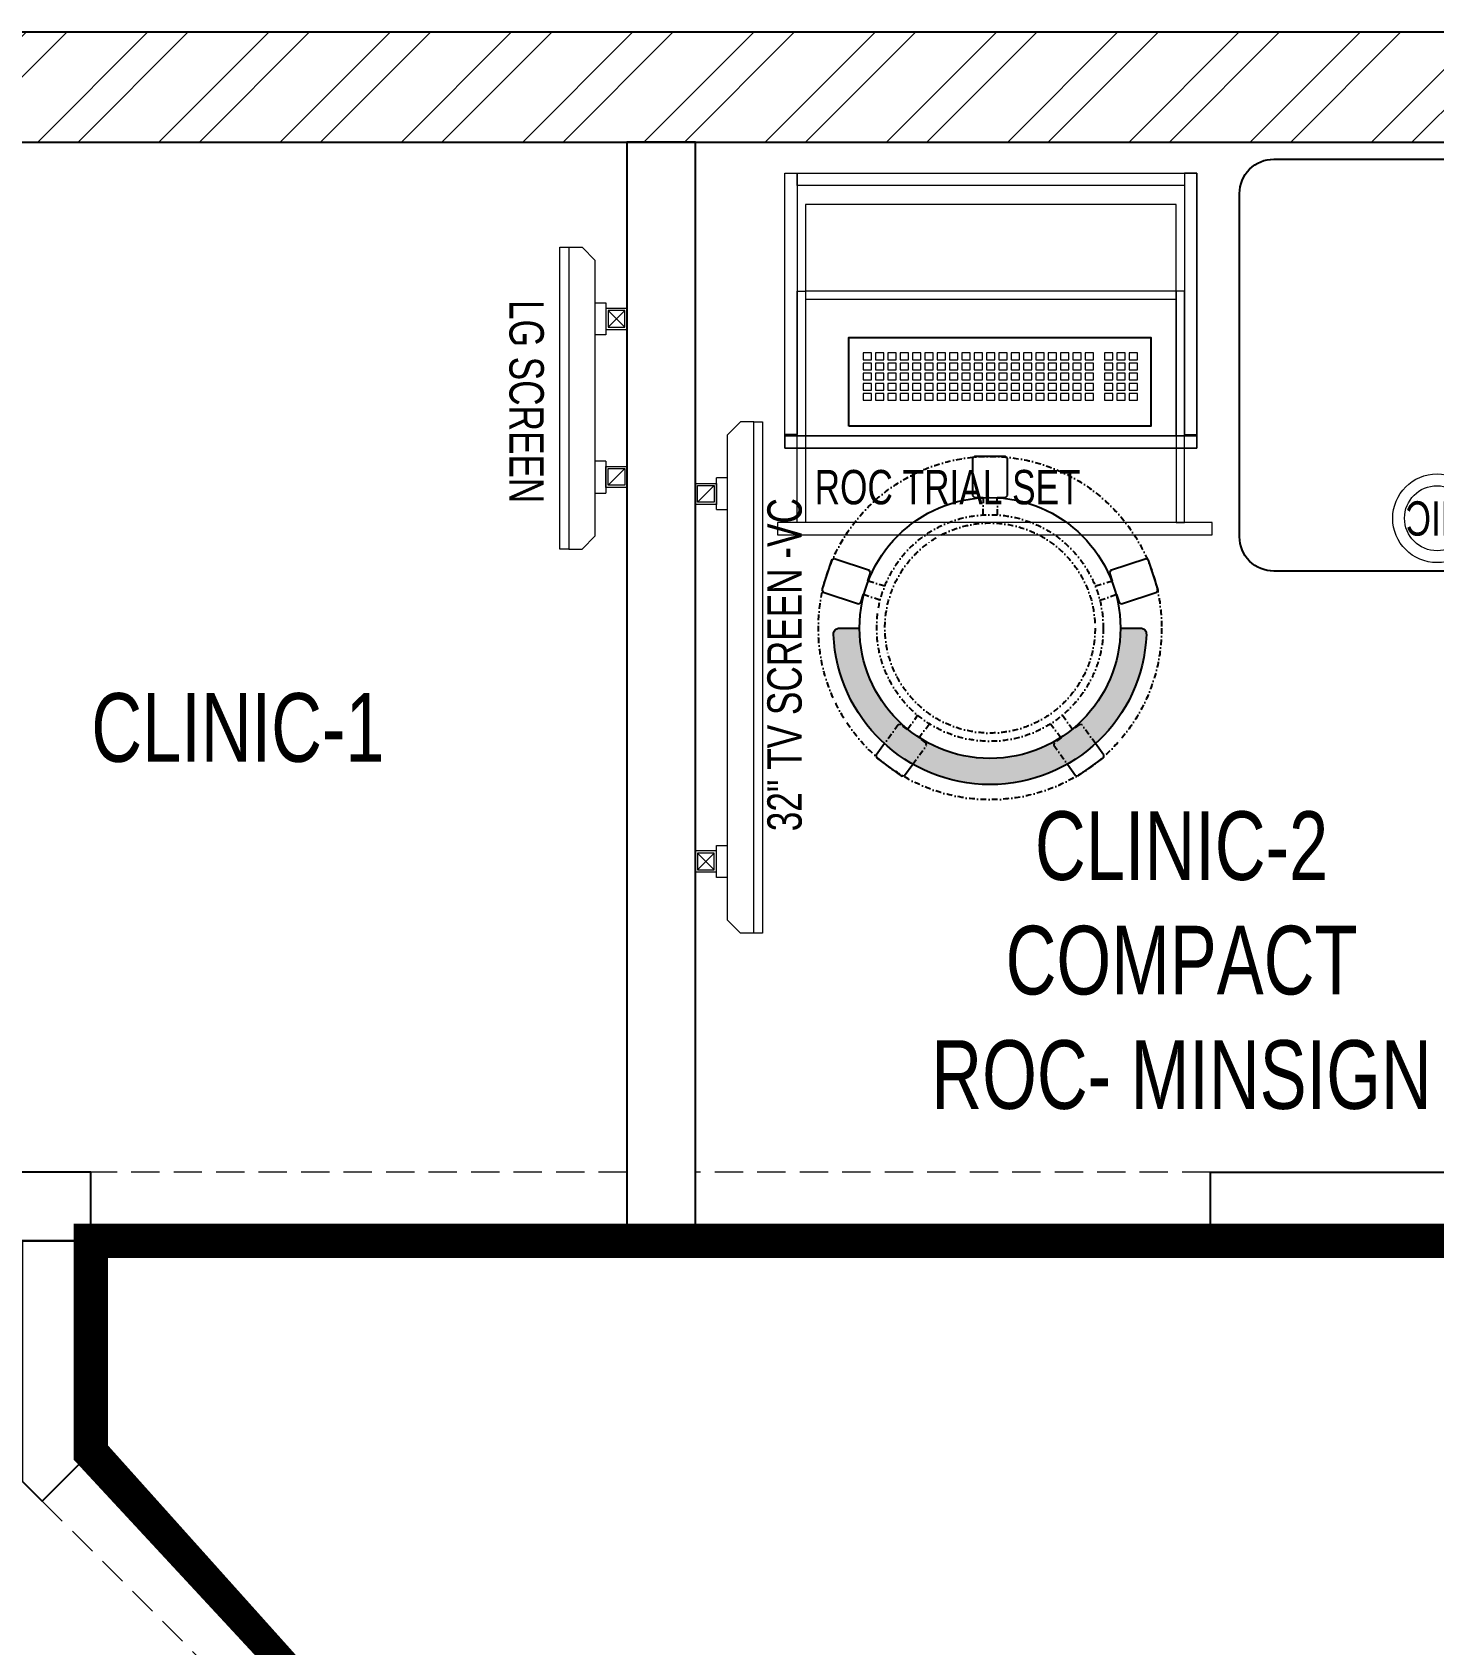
# Model space of a CAD drawing. Header units: feet. Extents: x 6878908 to 6889681, y -5585567 to -5569541.
# Drawn here: x 6883363 to 6885404, y -5571890 to -5569541 of the extents above; entities that cross this region are included whole.
import ezdxf

# ---------------------------------------------------------------- set-up
doc = ezdxf.new("R2010")
doc.units = ezdxf.units.FT
doc.header["$LTSCALE"] = 33
doc.header["$MEASUREMENT"] = 0
for name, pattern in [('a_p6_plan_L18$0$HIDDEN', [0.375, 0.25, -0.125]), ('ACAD_ISO03W100', [30, 12, -18]), ('DASHDOT2', [0.5, 0.25, -0.125, 0, -0.125]), ('HIDDEN', [9.524999999999995, 6.349999999999997, -3.174999999999998])]:
    doc.linetypes.add(name, pattern=pattern)
doc.layers.add('A-WALL', color=1, linetype='Continuous')
doc.layers.add('PDF_Geometry', color=7, linetype='Continuous')
for name, color, linetype, lineweight in [('Floor-Unit', 1, 'Continuous', 13), ('HATCH', 9, 'Continuous', 9), ('LENS-DIM', 252, 'Continuous', 5), ('LENS-FURNITURE', 13, 'Continuous', 9), ('LENS-PARTITION', 21, 'Continuous', 25), ('LENS-TEXT', 31, 'Continuous', 5), ('LENS_CURTAIN', 5, 'a_p6_plan_L18$0$HIDDEN', 9), ('LK-EQPMT', 3, 'Continuous', 18), ('LK-IT', 3, 'Continuous', 18), ('LK-TILES FINISH', 251, 'Continuous', 5), ('LN-ELEVATION-1', 81, 'Continuous', 25), ('LN-ELEVATION-2', 103, 'Continuous', 20), ('LN-HATCH', 251, 'Continuous', 0), ('TV', 92, 'Continuous', 18)]:
    doc.layers.add(name, color=color, linetype=linetype, lineweight=lineweight)
doc.styles.add('LK TXT', font='GILC____.TTF', dxfattribs={"height": 100})
doc.styles.get("Standard").update_dxf_attribs({"font": 'GILC____.TTF'})

# ---------------------------------------------------------------- blocks, each defined once
blk = doc.blocks.new('A$C6595be2a')
at = {"layer": 'LN-HATCH'}
h = blk.add_hatch(dxfattribs=at)
h.set_pattern_fill('ANSI32', color=256, scale=333, angle=180)
h.set_pattern_definition([(225, (-7170828.59730613, 5284752.689667227), (88.29995930067012, -88.29995930067015), []), (225, (-7170887.463945565, 5284752.689667227), (88.29995930067012, -88.29995930067015), [])])
h.paths.add_polyline_path([(-4213, 12586), (-4373, 12586), (-4373, -2895.837976916693), (-4213, -2895.837976916693), (-4213, 9637), (-3936, 9637), (-3936, 9797), (-4213, 9797), (-4213, 10649), (-3864.500000000001, 10649), (-3864.500000000001, 10799), (-4213, 10799), (-4213, 12426), (-3066, 12426), (-3066, 11493), (-2906, 11493), (-2906, 12426), (3000, 12426), (3000, 11493), (3160, 11493), (3160, 12426), (4307, 12426), (4307, 10799), (3958.5, 10799), (3958.5, 10649), (4307, 10649), (4307, 9797), (4030, 9797), (4030, 9637), (4307, 9637), (4307, -2895.837976916693), (4467, -2895.837976916693), (4467, 9797), (4467, 12586), (4307, 12586)])
h.paths.add_polyline_path([(-27, 8736), (796, 8736), (796, 9616), (-27, 9616)], flags=17)
h.paths.add_polyline_path([(-3066, 10799), (-3414.5, 10799), (-3414.5, 10649), (-3066, 10649), (-3066, 9797), (-3329, 9797), (-3329, 9637), (-2906, 9637), (-2906, 10838), (-3066, 10838)], flags=17)
h.paths.add_polyline_path([(3160, 10799), (3508.5, 10799), (3508.5, 10649), (3160, 10649), (3160, 9797), (3423, 9797), (3423, 9637), (3000, 9637), (3000, 10838), (3160, 10838)], flags=17)
h.paths.add_polyline_path([(710, -2738), (710, -3439.837976916693), (10, -3439.837976916693), (10, -2449), (710, -2449)])
h.paths.add_polyline_path([(0, 1959), (553, 1959), (553, 2619), (0, 2619)])
at = {"layer": 'A-WALL'}
for points in [[(-4213, -2895.837976916693), (-4213, 9637), (-3936, 9637), (-3936, 9797), (-4213, 9797), (-4213, 10649), (-3864.500000000001, 10649), (-3864.500000000001, 10799), (-4213, 10799), (-4213, 12426), (-3066, 12426), (-3066, 11493), (-2906, 11493), (-2906, 12426), (3000, 12426)], [(4467, -2895.837976916693), (4467, 9797), (4467, 12586), (4307, 12586), (-4213, 12586), (-4373, 12586), (-4373, -2895.837976916693)]]:
    blk.add_lwpolyline(points, dxfattribs=at)
blk = doc.blocks.new('CLINIC SCREEN')
at = {"layer": 'TV'}
for p, q in [((-103.1090284836336, 42.85441964946222), (-127.4114311772946, 18.55201695591665)), ((-127.4114311772946, 42.85441964946222), (-103.1090284836336, 18.55201695591665)), ((102.7052824410566, 42.85441964946222), (127.007685134602, 18.55201695591665))]:
    blk.add_line(p, q, dxfattribs=at)
at = {"layer": 'TV', "ltscale": 12}
for p, q in [((-220.0000000000082, -19.41163062257681), (-200.5883693773149, 0)), ((200.5883693773149, 0), (-200.5883693773149, 0)), ((-138.5315413423604, 0), (-138.5315413423604, 15.514207008644)), ((-138.5315413423604, 15.514207008644), (-91.98892031613741, 15.514207008644)), ((-91.98892031613741, 15.514207008644), (-91.98892031613741, 0)), ((91.98892031610741, 15.514207008644), (91.98892031610741, 0)), ((91.98892031610741, 15.514207008644), (138.5315413423595, 15.514207008644)), ((138.5315413423595, 0), (138.5315413423595, 15.514207008644)), ((219.9999999999918, -19.41163062257681), (200.5883693773149, 0)), ((-220.0000000000082, -38.82326124538668), (-220.0000000000082, -19.41163062257681)), ((219.9999999999918, -38.82326124538668), (219.9999999999918, -19.41163062257681))]:
    blk.add_line(p, q, dxfattribs=at)
at = {"layer": 'TV'}
for points in [[(-130.4492315140169, 15.51421661919448), (-100.0712281470269, 15.51421661919448), (-100.0712281470269, 45.89221998606814), (-130.4492315140169, 45.89221998606814)], [(-127.4114311772946, 18.55201695591665), (-103.1090284836336, 18.55201695591665), (-103.1090284836336, 42.85441964946222), (-127.4114311772946, 42.85441964946222)], [(130.0454854713243, 15.51421661919448), (99.66748210433435, 15.51421661919448), (99.66748210433435, 45.89221998606814), (130.0454854713243, 45.89221998606814)], [(127.007685134602, 18.55201695591665), (102.7052824410566, 18.55201695591665), (102.7052824410566, 42.85441964946222), (127.007685134602, 42.85441964946222)]]:
    blk.add_lwpolyline(points, close=True, dxfattribs=at)
at = {"layer": 'TV', "ltscale": 12}
blk.add_lwpolyline([(-220.0000000000082, -51.71278328332107), (-220.0000000000082, -38.82326124538668), (219.9999999999918, -38.82326124538668), (219.9999999999918, -51.71278328332107)], close=True, dxfattribs=at)
at = {"layer": 'Floor-Unit', "color": 0, "ltscale": 2, "insert": (5.199680584678389, -100.4085774972336), "char_height": 50, "attachment_point": 5}
blk.add_mtext_dynamic_manual_height_columns('LG SCREEN', width=466.4796511627907, gutter_width=12.5, heights=[0], dxfattribs=at)
blk = doc.blocks.new('MOROTISED TABLE-TRIAL SET 950x600')
at = {"layer": 'PDF_Geometry', "lineweight": 25}
blk.add_lwpolyline([(415.5923622683621, 2.18279e-11), (550.0003704861738, 2.18279e-11, 0.4142524001247118), (599.9958994225599, 50.00260162355697), (599.9958994225599, 899.9973678589085, 0.4142518501714829), (550.0003704861738, 950.0000000000218), (50.00260613718999, 950.0000000000218, 0.4142929195148918), (4.605390131e-07, 899.9973678589085), (4.605390131e-07, 50.00260162355697, 0.414163635492108), (50.00260613718999, 2.18279e-11), (415.5923622683621, 2.18279e-11)], format="xyb", dxfattribs=at)
blk = doc.blocks.new('TRIAL SET ROC')
at = {"layer": 'LENS-DIM', "ltscale": 0.5}
for points in [[(-400.3652351796627, -364.3162249757442), (-430.3652351796626, -364.3162249757442)], [(169.6347648203373, -364.3162249757442), (139.6347648203373, -364.3162249757442)]]:
    blk.add_lwpolyline(points, dxfattribs=at)
at = {"layer": 'LENS-FURNITURE'}
blk.add_lwpolyline([(-430.3652351796626, 18), (169.6347648203373, 18), (169.6347648203373, -382.3162249757443), (-430.3652351796626, -382.3162249757443)], close=True, dxfattribs=at)
at = {"layer": 'LENS-FURNITURE', "color": 146}
for points in [[(-412.3652351796627, -153.6065521437457), (-400.3652351796627, -153.6065521437457), (-400.3652351796628, -490.6065521437458), (-412.3652351796627, -490.6065521437458)], [(139.6347648203373, -153.6065521437458), (-400.3652351796627, -153.6065521437457), (-400.3652351796627, -165.6065521437457), (139.6347648203373, -165.6065521437458)], [(151.6347648203373, -153.6065521437458), (139.6347648203373, -153.6065521437458), (139.6347648203372, -490.6065521437458), (151.6347648203373, -490.6065521437458)], [(192.1347648203373, -490.6065521437458), (-440.8652351796627, -490.6065521437458), (-440.8652351796627, -508.6065521437458), (192.1347648203373, -508.6065521437458)]]:
    blk.add_lwpolyline(points, close=True, dxfattribs=at)
at = {"layer": 'LN-ELEVATION-2'}
for points in [[(-430.3652351796626, 18), (-412.3652351796627, 18), (-412.3652351796627, -362.3162249757442), (-430.3652351796626, -362.3162249757442)], [(-412.3652351796627, 18), (151.6347648203373, 18), (151.6347648203373, 0), (-412.3652351796627, 0)], [(169.6347648203373, 18), (151.6347648203373, 18), (151.6347648203373, -362.3162249757442), (169.6347648203373, -362.3162249757442)], [(169.6347648203373, -364.3162249757442), (-430.3652351796626, -364.3162249757442), (-430.3652351796626, -382.3162249757443), (169.6347648203373, -382.3162249757443)], [(169.6347648203373, -382.3162249757443), (-430.3652351796626, -382.3162249757443), (-430.3652351796626, -364.3162249757442), (169.6347648203373, -364.3162249757442)]]:
    blk.add_lwpolyline(points, close=True, dxfattribs=at)
at = {"layer": 'LN-ELEVATION-2', "linetype": 'HIDDEN', "ltscale": 100}
blk.add_lwpolyline([(-400.3652351796627, -364.3162249757442), (139.6347648203373, -364.3162249757442), (139.6347648203373, -27.35909500904381), (-400.3652351796627, -27.35909500904381)], close=True, dxfattribs=at)
at = {"insert": (-386.8645105547048, -414.1468168679739), "char_height": 50, "attachment_point": 1}
blk.add_mtext_dynamic_manual_height_columns('ROC TRIAL SET', width=625.228464345434, gutter_width=500, heights=[0], dxfattribs=at)
blk = doc.blocks.new('*U23')
at = {"layer": 'LK-EQPMT', "ltscale": 12}
blk.add_lwpolyline([(5.986879315214991, 4.914598100478997), (-5.986879315214991, 4.914598100478997), (-5.986879315214991, -4.914598100478997), (5.986879315214991, -4.914598100478997)], close=True, dxfattribs=at)
blk = doc.blocks.new('*U24')
at = {"color": 0, "linetype": 'ByBlock', "lineweight": -2}
for p in [(0, 0), (17.96063794564497, 0), (35.92127589128995, 0), (53.88191383693492, 0), (71.8425517825799, 0), (89.80318972822487, 0), (107.7638276738698, 0), (125.7244656195148, 0), (143.6851035651598, 0), (161.6457415108048, 0), (179.6063794564497, 0), (197.5670174020947, 0), (215.5276553477397, 0), (233.4882932933847, 0), (251.4489312390296, 0), (269.4095691846746, 0), (287.3702071303196, 0), (305.3308450759646, 0), (323.2914830216096, 0), (-9e-16, -14.74379430143699), (17.96063794564497, -14.74379430143699), (35.92127589128995, -14.74379430143699), (53.88191383693492, -14.74379430143699), (71.8425517825799, -14.74379430143699), (89.80318972822487, -14.74379430143699), (107.7638276738698, -14.74379430143699), (125.7244656195148, -14.74379430143699), (143.6851035651598, -14.74379430143699), (161.6457415108048, -14.74379430143699), (179.6063794564497, -14.74379430143699), (197.5670174020947, -14.74379430143699), (215.5276553477397, -14.74379430143699), (233.4882932933847, -14.74379430143699), (251.4489312390296, -14.74379430143699), (269.4095691846746, -14.74379430143699), (287.3702071303196, -14.74379430143699), (305.3308450759646, -14.74379430143699), (323.2914830216096, -14.74379430143699), (-1.8e-15, -29.48758860287398), (-2.7e-15, -44.23138290431096), (17.96063794564497, -29.48758860287398), (17.96063794564497, -44.23138290431096), (35.92127589128995, -29.48758860287398), (35.92127589128995, -44.23138290431096), (53.88191383693492, -29.48758860287398), (53.88191383693492, -44.23138290431096), (71.8425517825799, -29.48758860287398), (71.8425517825799, -44.23138290431096), (89.80318972822487, -29.48758860287398), (89.80318972822487, -44.23138290431096), (107.7638276738698, -29.48758860287398), (107.7638276738698, -44.23138290431096), (125.7244656195148, -29.48758860287398), (125.7244656195148, -44.23138290431096), (143.6851035651598, -29.48758860287398), (143.6851035651598, -44.23138290431096), (161.6457415108048, -29.48758860287398), (161.6457415108048, -44.23138290431096), (179.6063794564497, -29.48758860287398), (179.6063794564497, -44.23138290431096), (197.5670174020947, -29.48758860287398), (197.5670174020947, -44.23138290431096), (215.5276553477397, -29.48758860287398), (215.5276553477397, -44.23138290431096), (233.4882932933847, -29.48758860287398), (233.4882932933847, -44.23138290431096), (251.4489312390296, -29.48758860287398), (251.4489312390296, -44.23138290431096), (269.4095691846746, -29.48758860287398), (269.4095691846746, -44.23138290431096), (287.3702071303196, -29.48758860287398), (287.3702071303196, -44.23138290431096), (305.3308450759646, -29.48758860287398), (305.3308450759646, -44.23138290431096), (323.2914830216096, -29.48758860287398), (323.2914830216096, -44.23138290431096), (-3.6e-15, -58.97517720574795), (17.96063794564497, -58.97517720574795), (35.92127589128994, -58.97517720574795), (53.88191383693492, -58.97517720574795), (71.8425517825799, -58.97517720574795), (89.80318972822487, -58.97517720574795), (107.7638276738698, -58.97517720574795), (125.7244656195148, -58.97517720574795), (143.6851035651598, -58.97517720574795), (161.6457415108048, -58.97517720574795), (179.6063794564497, -58.97517720574795), (197.5670174020947, -58.97517720574795), (215.5276553477397, -58.97517720574795), (233.4882932933847, -58.97517720574795), (251.4489312390296, -58.97517720574795), (269.4095691846746, -58.97517720574795), (287.3702071303196, -58.97517720574795), (305.3308450759646, -58.97517720574795), (323.2914830216096, -58.97517720574795)]:
    blk.add_blockref('*U23', p, dxfattribs=at)
blk = doc.blocks.new('*U21')
at = {"layer": 'LK-EQPMT', "ltscale": 12}
blk.add_lwpolyline([(5.986879315214991, 4.914598100478997), (-5.986879315214991, 4.914598100478997), (-5.986879315214991, -4.914598100478997), (5.986879315214991, -4.914598100478997)], close=True, dxfattribs=at)
blk = doc.blocks.new('*U22')
at = {"color": 0, "linetype": 'ByBlock', "lineweight": -2}
for p in [(0, 0), (17.96063794564497, 0), (35.92127589128995, 0), (-9e-16, -14.74379430143699), (17.96063794564497, -14.74379430143699), (35.92127589128995, -14.74379430143699), (-1.8e-15, -29.48758860287398), (-2.7e-15, -44.23138290431096), (17.96063794564497, -29.48758860287398), (17.96063794564497, -44.23138290431096), (35.92127589128995, -29.48758860287398), (35.92127589128995, -44.23138290431096), (-3.6e-15, -58.97517720574795), (17.96063794564497, -58.97517720574795), (35.92127589128994, -58.97517720574795)]:
    blk.add_blockref('*U21', p, dxfattribs=at)
blk = doc.blocks.new('*U16')
at = {"ltscale": 12}
blk.add_lwpolyline([(8.040144996717572, 2.91038e-11), (8.040144996717572, 129.0940371821052), (448.0401449967176, 129.0940371821052), (448.0401449967176, 2.91038e-11)], close=True, dxfattribs=at)
for name, p in [('*U24', (35.16895717114949, 101.6202952143818)), ('*U22', (386.6121428576974, 101.6202952143818))]:
    blk.add_blockref(name, p)
blk = doc.blocks.new('MIC')
at = {"layer": 'LK-EQPMT', "ltscale": 12}
for radius in [64.54701859105262, 47.40596281792385]:
    blk.add_circle((234.5401449967176, 64.54701859102352), radius, dxfattribs=at)
at = {"layer": 'LK-EQPMT', "ltscale": 12, "insert": (233.2398255821317, 64.46170233917655), "char_height": 50, "attachment_point": 5}
blk.add_mtext_dynamic_manual_height_columns('MIC', width=466.4796511627907, gutter_width=12.5, heights=[0], dxfattribs=at)
blk = doc.blocks.new('32INCH VC FOR CLINIC')
at = {"layer": 'LK-EQPMT'}
for p, q in [((116.8909715171903, 152.5672029328125), (92.58856882341206, 128.264800239267)), ((92.58856882341206, 152.5672029328125), (116.8909715171903, 128.264800239267)), ((627.7052824404091, 152.5672029328125), (652.0076851341872, 128.264800239267))]:
    blk.add_line(p, q, dxfattribs=at)
at = {"layer": 'LK-EQPMT', "ltscale": 12}
for p, q in [((81.46845865808427, 109.7127832833503), (81.46845865808427, 125.2269902919943)), ((81.46845865808427, 125.2269902919943), (128.0110796838999, 125.2269902919943)), ((128.0110796838999, 125.2269902919943), (128.0110796838999, 109.7127832833503)), ((616.9889203161001, 125.2269902919943), (616.9889203161001, 109.7127832833503)), ((616.9889203161001, 125.2269902919943), (663.5315413419156, 125.2269902919943)), ((663.5315413419156, 109.7127832833503), (663.5315413419156, 125.2269902919943)), ((0, 90.30115266077335), (19.41163062304258, 109.7127832833503)), ((725.5883693769574, 109.7127832833503), (19.41163062304258, 109.7127832833503)), ((745, 90.30115266077335), (725.5883693769574, 109.7127832833503)), ((0, 70.88952203796362), (0, 90.30115266077335)), ((745, 70.88952203796362), (745, 90.30115266077335))]:
    blk.add_line(p, q, dxfattribs=at)
at = {"layer": 'LK-EQPMT'}
for points in [[(89.55076848529278, 125.2269999025447), (119.9287718534469, 125.2269999025447), (119.9287718534469, 155.6050032694184), (89.55076848529278, 155.6050032694184)], [(92.58856882341206, 128.264800239267), (116.8909715171903, 128.264800239267), (116.8909715171903, 152.5672029328125), (92.58856882341206, 152.5672029328125)], [(655.0454854704439, 125.2269999025447), (624.6674821041522, 125.2269999025447), (624.6674821041522, 155.6050032694184), (655.0454854704439, 155.6050032694184)], [(652.0076851341872, 128.264800239267), (627.7052824404091, 128.264800239267), (627.7052824404091, 152.5672029328125), (652.0076851341872, 152.5672029328125)]]:
    blk.add_lwpolyline(points, close=True, dxfattribs=at)
at = {"layer": 'LK-EQPMT', "ltscale": 12}
blk.add_lwpolyline([(0, 58.0000000000291), (0, 70.88952203796362), (745, 70.88952203796362), (745, 58.0000000000291)], close=True, dxfattribs=at)
at = {"layer": 'LENS-TEXT', "color": 0, "ltscale": 2, "insert": (391.1996805854142, 25.6359011628374), "char_height": 50, "attachment_point": 5}
blk.add_mtext_dynamic_manual_height_columns('32" TV SCREEN -VC', width=466.4796511627907, gutter_width=12.5, heights=[0], dxfattribs=at)
blk = doc.blocks.new('DR STOOL')
at = {"layer": 'HATCH'}
h = blk.add_hatch(dxfattribs=at)
h.set_pattern_fill('ANSI36', color=250, angle=-90.00000000000001)
h.set_pattern_definition([(315, (-227.8099174643867, 917.3997257252777), (6.173926083235043, -1.683798022700468), [7.9375, -1.587499999999999, 0, -1.587499999999999])])
edge = h.paths.add_edge_path()
edge.add_line((-190.0000000041909, 4.511094e-10), (-218.6899174675346, 4.511094e-10))
edge.add_arc((-218.6899174670689, 9.120000000388245), 9.119999999940092, 177.6119845363388, 269.9999999996136, ccw=False)
edge.add_arc((-1.8626451e-09, 3.565219e-10), 228.000000002257, 2.3880154632688004, 177.6119845367313, ccw=False)
edge.add_arc((218.6899174633436, 9.120000000497384), 9.120000000051716, -90.00000000034493, 2.3880154629299, ccw=False)
edge.add_line((218.6899174633436, 4.511094e-10), (190, 4.511094e-10))
edge.add_arc((-1.8626451e-09, 4.511094e-10), 190.000000001979, -1.27e-14, 180)
at = {"layer": 'LN-ELEVATION-1', "color": 1, "ltscale": 100}
for p, q in [((-128.6221585394814, 215.4841044476634), (-165.2704676063731, 189.0243927398114)), ((-124.7228340068832, 214.8545704018979), (-128.6221585394814, 215.4841044476634)), ((-112.6981821293011, 198.1996966340157), (-124.7228340068832, 214.8545704018979)), ((124.7553772013634, 214.9803744515593), (112.5488144652918, 198.2845540212292)), ((128.7014972954057, 215.5933048763618), (124.7553772013634, 214.9803744515593)), ((128.7014972954057, 215.5933048763618), (124.7553772013634, 214.9803744515593)), ((165.1911288509145, 188.915192311113), (128.7014972954057, 215.5933048763618)), ((165.1911288509145, 188.915192311113), (128.7014972954057, 215.5933048763618)), ((-165.2704676063731, 189.0243927398114), (-165.9069543029182, 185.0820035930228)), ((165.7973639420234, 185.0121775862135), (165.1911288509145, 188.915192311113)), ((165.7973639420234, 185.0121775862135), (165.1911288509145, 188.915192311113)), ((-165.9069543029182, 185.0820035930228), (-153.8003208162263, 168.3135803133482)), ((153.6734594982117, 168.4294150282658), (165.7973639420234, 185.0121775862135)), ((-191.2928382232785, -35.45407700946089), (-242.9550312487409, -52.24013893969095)), ((-187.9259491492994, -37.1695928365807), (-191.2928382232785, -35.45407700946089)), ((-184.1424400564283, -48.81403796559607), (-187.9259491492994, -37.1695928365807)), ((188.0651108901948, -36.96233201187715), (184.0504167033359, -49.19388854173303)), ((191.3981811110861, -35.27656588272658), (188.0651108901948, -36.96233201187715)), ((243.0100176925771, -52.21682526778022), (191.3981811110861, -35.27656588272658)), ((-242.9550312487409, -52.24013893969095), (-244.7482102331705, -55.75945052818861)), ((-244.7482102331705, -55.75945052818861), (-230.7800458371639, -98.74904560100549)), ((-173.8639617776498, -80.4479453730819), (-177.8421125086024, -68.2044548037811)), ((177.6922140880488, -68.56540505095472), (173.8739495249465, -80.1985000452405)), ((230.715890809428, -98.7280946081737), (244.8123673382215, -55.78040257930116)), ((244.8123673382215, -55.78040257930116), (243.0100176925771, -52.21682526778022)), ((-227.2218665438704, -100.5620286722478), (-175.5596735184081, -83.7759667420105)), ((-175.5596735184081, -83.7759667420105), (-173.8639617776498, -80.4479453730819)), ((173.8739495249465, -80.1985000452405), (175.5794035866856, -83.5704969359358)), ((175.5794035866856, -83.5704969359358), (227.1912401677109, -100.5107563209894)), ((-230.7800458371639, -98.74904560100549), (-227.2218665438704, -100.5620286722478)), ((227.1912401677109, -100.5107563209894), (230.715890809428, -98.7280946081737)), ((-22.72193054761737, -190.2142363802995), (-25.39390889601782, -192.886214728569)), ((-25.39390889601782, -192.886214728569), (-25.39390889601782, -247.2070584567482)), ((-10.47823652112856, -190.2142363802995), (-22.72193054761737, -190.2142363802995)), ((22.78362171910703, -190.2142363802995), (9.910054048988968, -190.2142363802995)), ((25.42475448176265, -192.8553691428751), (22.78362171910703, -190.2142363802995)), ((25.42475448176265, -247.1762128710543), (25.42475448176265, -192.8553691428751)), ((-25.39390889601782, -247.2070584567482), (-22.60096735274419, -250)), ((-22.60096735274419, -250), (22.60096735274419, -250)), ((22.60096735274419, -250), (25.42475448176265, -247.1762128710543))]:
    blk.add_line(p, q, dxfattribs=at)
at = {"layer": 'LN-ELEVATION-1', "linetype": 'DASHDOT2'}
for p, q in [((-92.92521573789418, 170.8129362839827), (-112.6981821293011, 198.1996966340157)), ((112.5488144652918, 198.2845540212292), (92.69529851106927, 171.1294289919315)), ((-153.8003208162263, 168.3135803133482), (-134.1093360339291, 141.0403694751003)), ((-103.4542870586738, 159.9154408004979), (-93.52748446213081, 167.0824927485227)), ((-93.52748446213081, 167.0824927485227), (-92.92521573789418, 170.8129362839827)), ((92.69529851106927, 171.1294289919315), (93.26858203159645, 167.4385604566923)), ((93.26858203159645, 167.4385604566923), (103.6608748426661, 159.8406005539291)), ((133.7372852512635, 141.1612321265929), (153.6734594982117, 168.4294150282658)), ((-134.1093360339291, 141.0403694751003), (-130.4219571123831, 140.4450534014686)), ((-130.4219571123831, 140.4450534014686), (-119.9844727469608, 147.9808124662595)), ((-119.9844727469608, 147.9808124662595), (-105.3687285655178, 126.9741353208374)), ((-88.15393704269081, 139.4771787207864), (-103.4542870586738, 159.9154408004979)), ((103.6608748426661, 159.8406005539291), (88.19885099539533, 139.4487815762331)), ((105.4096150295809, 126.94019481352), (120.1194891873747, 147.8074627162714)), ((120.1194891873747, 147.8074627162714), (130.0033113472163, 140.5812532722048)), ((130.0033113472163, 140.5812532722048), (133.7372852512635, 141.1612321265929)), ((-159.954806596972, -40.49024384317454), (-184.1424400564283, -48.81403796559607)), ((184.0504167033359, -49.19388854173303), (159.8786162491887, -40.79004861696012)), ((-177.8421125086024, -68.2044548037811), (-153.4148110738024, -60.73628028803068)), ((153.3006618716754, -61.02382378749462), (177.6922140880488, -68.56540505095472)), ((-10.92024635523557, -164.6382343793375), (-10.47823652112856, -190.2142363802995)), ((9.910054048988968, -190.2142363802995), (10.35584833659231, -164.674698740353))]:
    blk.add_line(p, q, dxfattribs=at)
at = {"layer": 'LN-ELEVATION-1', "color": 1, "ltscale": 100}
blk.add_lwpolyline([(-190.0000000023283, 0), (-218.6899174656719, 0, -0.4264743413925903), (-227.8019973598421, 9.5, -0.959166304662544), (227.8019973593764, 9.5, -0.4264743413925903), (218.6899174647406, 0), (190.0000000013969, 0)], format="xyb", dxfattribs=at)
at = {"layer": 'LN-ELEVATION-1', "linetype": 'DASHDOT2'}
for radius in [250, 165, 153]:
    blk.add_circle((0, 0), radius, dxfattribs=at)
at = {"layer": 'LN-ELEVATION-1', "color": 1, "ltscale": 100}
blk.add_circle((0, 0), 190, dxfattribs=at)

msp = doc.modelspace()

# ---------------------------------------------------------------- linework, layer by layer
at = {"layer": 'LENS-DIM', "color": 2}
msp.add_lwpolyline([(6879721.599625484, -5584863.337536768), (6879721.599625484, -5572490.418548309), (6881028.599625483, -5572490.418548309), (6881028.599625483, -5571289.418548309), (6880868.599625483, -5571289.418548309), (6880868.599625483, -5571328.41854831), (6879721.599625484, -5571328.41854831), (6879721.599625484, -5569701.418548309), (6880800.543015997, -5569701.418548309), (6880868.599625483, -5569701.418548309), (6880868.599625483, -5570634.418548308), (6881028.599624995, -5570634.418524996), (6881028.599624995, -5569701.418548309), (6886934.599625483, -5569701.418548309)], dxfattribs=at)
at = {"layer": 'LENS-PARTITION'}
for points in [[(6884228.599625483, -5571301.418548309), (6884328.599625483, -5571301.418548309), (6884328.599625483, -5569701.418548309), (6884228.599625483, -5569701.418548309)], [(6883447.98021771, -5571201.41854831), (6881778.599625484, -5571201.41854831), (6881778.599625484, -5571301.418548309), (6883447.98021771, -5571301.418548309)], [(6885078.599625483, -5571201.41854831), (6886184.599625484, -5571201.41854831), (6886184.599625484, -5571301.418548309), (6885078.599625483, -5571301.418548309)], [(6883447.98021771, -5571301.418548309), (6883347.980217711, -5571301.418548309), (6883347.980217711, -5571651.418548309), (6883377.26953959, -5571680.707870188), (6883447.98021771, -5571609.99719207)]]:
    msp.add_lwpolyline(points, close=True, dxfattribs=at)
at = {"layer": 'LENS_CURTAIN', "ltscale": 5}
for points in [[(6883447.98021771, -5571301.418548309), (6884228.599625483, -5571301.418548309), (6884228.599625483, -5571201.41854831), (6883447.98021771, -5571201.41854831)], [(6884328.599625483, -5571301.418548309), (6885078.599625483, -5571301.418548309), (6885078.599625483, -5571201.41854831), (6884328.599625483, -5571201.41854831)], [(6883978.310303599, -5572140.32727796), (6883447.98021771, -5571609.99719207), (6883377.269539591, -5571680.707870187), (6883907.599625482, -5572211.037956078)]]:
    msp.add_lwpolyline(points, close=True, dxfattribs=at)
at = {"layer": 'LK-TILES FINISH', "color": 212, "linetype": 'ACAD_ISO03W100', "ltscale": 0.05, "const_width": 50}
msp.add_lwpolyline([(6884730.599625484, -5573990.418548309), (6885580.599625483, -5573990.418548309), (6885580.599625483, -5571301.418548308), (6883447.98021771, -5571301.418548308), (6883447.98021771, -5571609.99719207), (6884007.599625481, -5572169.616599842), (6884007.599625484, -5572511.418548309), (6884730.599625484, -5572511.418548309)], close=True, dxfattribs=at)

# ---------------------------------------------------------------- block references
for name, p in [('TRIAL SET ROC', (6884889.020920068, -5569764.777643325)), ('*U16', (6884543.801355896, -5570115.050712944))]:
    msp.add_blockref(name, p)
for name, p, rotation in [('32INCH VC FOR CLINIC', (6884484.204628753, -5570853.681434924), 90.00000000000003), ('MIC', (6885643.177592487, -5570184.71142687), 180)]:
    msp.add_blockref(name, p, dxfattribs=dict(rotation=rotation))
at = {"layer": 'LENS-DIM', "color": 2}
msp.add_blockref('A$C6595be2a', (6883934.599625483, -5582127.418548309), dxfattribs=at)
at = {"layer": 'LENS-FURNITURE', "xscale": -1, "rotation": 90}
msp.add_blockref('MOROTISED TABLE-TRIAL SET 950x600', (6886070.934678696, -5569726.277416544), dxfattribs=at)
at = {"layer": 'LENS-FURNITURE', "rotation": 180}
msp.add_blockref('DR STOOL', (6884757.511276774, -5570409.091248945), dxfattribs=at)
at = {"layer": 'LK-IT', "rotation": 270}
msp.add_blockref('CLINIC SCREEN', (6884182.707405498, -5570074.210962612), dxfattribs=at)

# ---------------------------------------------------------------- texts
at = {"layer": 'LENS-TEXT', "color": 0, "linetype": 'Continuous', "ltscale": 3, "char_height": 100, "attachment_point": 5, "style": 'LK TXT'}
for s, insert in [('CLINIC-1', (6883662.187238553, -5570554.634402505)), ('CLINIC-2 COMPACT ROC- MINSIGN', (6885036.4846655, -5570893.467287561))]:
    msp.add_mtext_dynamic_manual_height_columns(s, width=730.5073781448633, gutter_width=0.9999999999999992, heights=[0], dxfattribs=dict(at, insert=insert))

doc.saveas('drawing.dxf')
